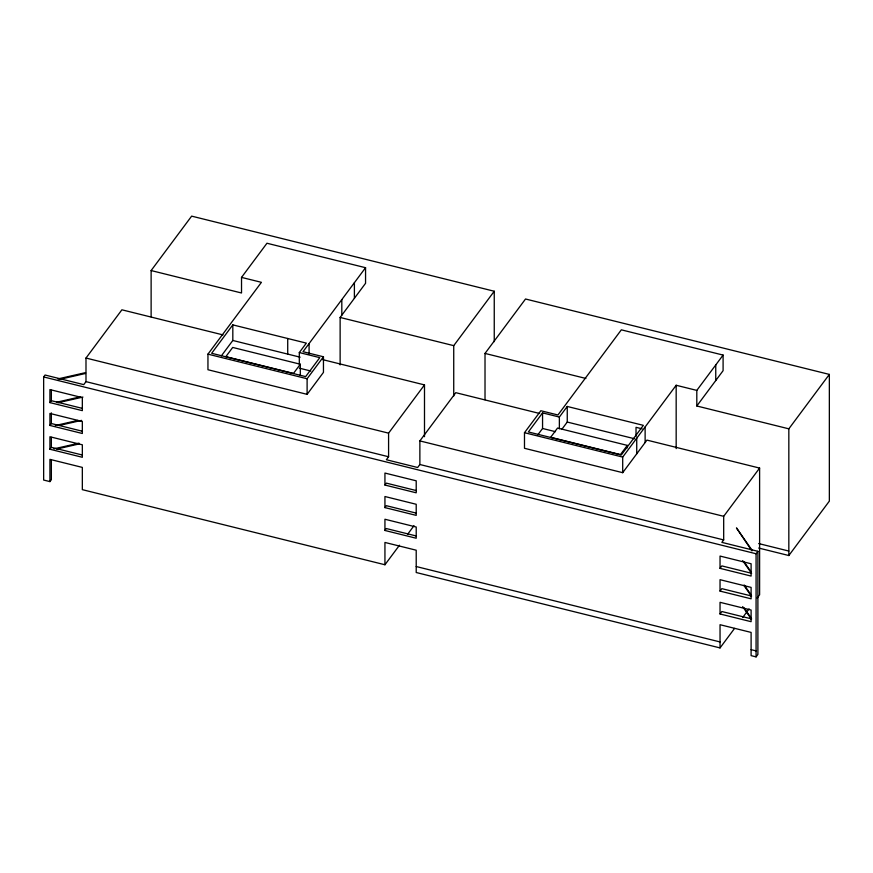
<?xml version="1.0" encoding="UTF-8"?>
<svg xmlns="http://www.w3.org/2000/svg" width="873" height="873" viewBox="0 0 873 873"><rect width="100%" height="100%" fill="white"/><g stroke="black" fill="none" stroke-linecap="round" stroke-linejoin="round"><path stroke-width="1.31" d="M51.354 460.06L51.354 479.692L49.925 481.601L43.65 480.052L43.65 376.94L45.069 375.03L83.764 384.633L85.99 381.643L85.99 358.05L121.904 309.806L222.997 334.905M49.925 402.606L49.925 389.587L82.335 397.63L82.335 410.648L49.925 402.606L51.354 400.696L51.354 390.275M151.127 316.877L151.127 270.554L191.645 216.133L494.249 291.244L494.249 341.649M49.925 425.446L49.925 413.442L82.335 421.484L82.335 433.488L49.925 425.446L51.354 423.536L51.354 412.864M49.925 449.246L49.925 436.751L82.335 444.794L82.335 457.288L49.925 449.246L51.354 447.336L51.354 437.34M151.127 270.554L241.526 292.99L241.526 277.396L266.963 243.24L365.558 267.705L365.558 283.299L340.132 317.456L340.132 364.925M365.558 267.705L303.018 351.71L323.457 356.784L323.457 372.378L307.11 394.345L207.949 369.737L207.949 354.143L261.42 282.328L241.526 277.396M299.308 352.561L306.347 343.122L232.818 324.876L211.659 353.292L305.648 376.612L319.769 357.646L299.308 352.561L299.308 364.259M221.426 355.769L232.818 340.47L232.818 324.876M300.312 364.227L293.459 373.448L225.834 356.664L232.698 347.443L300.312 364.227L300.312 375.477M307.11 394.345L307.11 378.751L323.457 356.784M539.623 413.486L455.782 392.675L419.869 440.909L419.869 464.512L417.643 467.502L386.357 459.733L388.583 456.754L388.583 433.15L424.496 384.906L322.792 359.665M453.731 396.069L453.731 345.653L494.249 291.244M384.938 485.05L384.938 473.057L416.214 480.816L416.214 492.809L384.938 485.05L386.357 483.14L416.334 490.582M485.017 399.736L485.017 353.423L525.524 299.002L829.35 374.408L829.35 501.113L788.832 555.534L758.702 548.048M384.938 507.606L384.938 496.519L416.214 504.278L416.214 515.376L384.938 507.606L386.357 505.696L416.334 513.138M384.938 530.468L384.938 519.249L416.214 527.019L416.214 538.237L384.938 530.468L386.357 528.558L416.334 536M49.925 481.601L49.925 459.362L82.335 467.404L82.335 489.655L384.938 564.755L399.474 545.232M407.549 534.385L413.998 525.71M757.186 598.038L759.608 594.786L759.608 468.081L646.937 440.112L622.7 472.675L524.487 448.296L524.487 432.702L540.845 410.736L557.934 414.981L621.336 329.83L723.095 355.082L723.095 370.676L696.807 405.989L788.832 428.829L829.35 374.408M559.364 417.054L542.559 412.874L528.361 431.949L621.27 455.008L643.357 425.347L567.254 406.458L559.364 417.054L559.364 428.741M537.823 434.83L542.559 428.479L542.559 412.874M561.732 429.472L567.254 422.052L567.254 406.458M627.305 445.383L620.441 454.593L550.667 437.286L557.531 428.065L627.305 445.383L627.305 447.882M622.7 472.675L622.7 457.081L676.171 385.266L696.807 390.395L723.095 355.082M384.938 564.755L384.938 542.449L416.214 550.208L416.214 572.513L720.039 647.919L720.039 624.708L751.107 632.412L751.107 655.634L756.073 656.867L757.895 654.412L757.895 551.31L721.862 542.373L723.684 539.918L723.684 516.314L759.608 468.081M720.039 568.356L720.039 556.068L751.107 563.772L751.107 576.071L720.039 568.356L721.862 565.911L751.631 573.299M720.039 591.097L720.039 579.694L751.107 587.398L751.107 598.813L720.039 591.097L721.862 588.653L751.631 596.041M756.073 656.867L756.073 553.755L757.895 551.31M720.039 613.97L720.039 602.315L751.107 610.031L751.107 621.685L720.039 613.97L721.862 611.526L751.631 618.913M720.039 647.919L734.575 628.396M742.65 617.56L749.11 608.885M57.891 378.926L85.565 372.629M59.211 379.46L85.565 373.458M56.57 402.235L80.294 396.844M57.891 402.759L82.935 397.073M55.261 425.544L77.664 420.448M59.211 425.467L81.615 420.382M53.94 448.853L78.974 443.157M56.57 449.082L78.974 443.986M340.132 317.456L453.731 345.653M485.017 353.423L585.881 378.456M642.135 428.839L636.024 427.323L636.024 436.5M567.254 422.052L634.693 438.792M232.818 340.47L300.137 357.177M299.308 368.155L310.821 371.014M542.559 428.479L555.49 431.688M207.949 354.143L307.11 378.751M524.487 432.702L622.7 457.081M85.99 358.05L388.583 433.15M419.869 440.909L723.684 516.314M758.702 543.573L788.832 551.059M85.99 381.643L388.583 456.754M419.869 464.512L723.684 539.918M43.65 376.94L756.073 553.755M51.354 400.696L82.466 408.411M51.354 423.536L82.466 431.262M51.354 447.336L82.466 455.051M416.214 566.533L720.039 641.939M751.107 649.654L756.073 650.887M751.926 550.066L736.463 527.914L751.926 550.896M744.189 561.994L751.151 571.968M742.65 560.608L751.151 572.797M744.189 585.008L751.151 594.971M744.189 585.838L751.151 595.812M744.189 608.012L751.151 617.986M742.65 606.626L751.151 618.815M788.832 428.829L788.832 555.534M715.751 364.947L715.751 380.541M696.807 390.395L696.807 405.989M676.171 385.266L676.171 448.602M645.125 426.962L645.125 442.556M636.733 438.224L636.733 453.818M424.496 384.906L424.496 436.686M354.394 282.71L354.394 298.304M341.812 299.603L341.812 315.197M309.086 343.569L309.086 353.958M287.719 338.495L287.719 354.089"/></g></svg>
